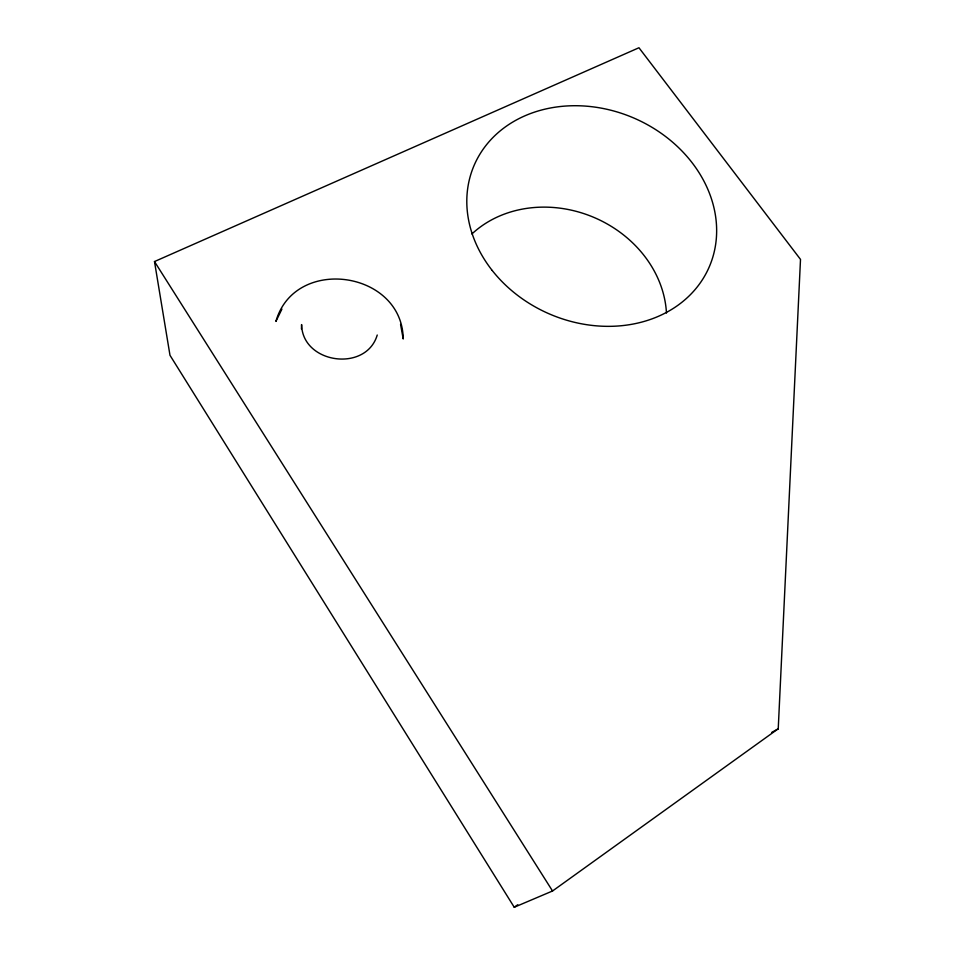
<?xml version="1.0" encoding="UTF-8"?>
<svg xmlns="http://www.w3.org/2000/svg" width="955" height="955" viewBox="0 0 955 955"><rect width="100%" height="100%" fill="white"/><g stroke="black" fill="none" stroke-linecap="round" stroke-linejoin="round"><path stroke-width="1.43" d="M301.446 329.033L301.601 324.581C302.234 363.748 366.111 372.677 377.237 335.014M778.23 728.784L800.505 259.402L638.955 47.75L154.495 261.551L169.99 355.296L514.244 907.25L552.539 890.991L778.23 728.784L771.724 732.413M281.916 309.086L275.911 321.417C294.677 255.272 402.449 270.671 403.213 338.989L400.563 324.354M514.244 907.25L517.753 904.731M154.495 261.551L552.539 890.991M471.913 233.963A113.203 97.852 22.8 0 1 592.04 216.63A113.203 97.852 22.8 0 1 666.459 313.049M492.219 270.48A128.066 106.674 23.4 0 0 706.903 271.889A128.066 106.674 23.4 0 0 576.056 105.719A128.066 106.674 23.4 0 0 492.219 270.48"/></g></svg>
